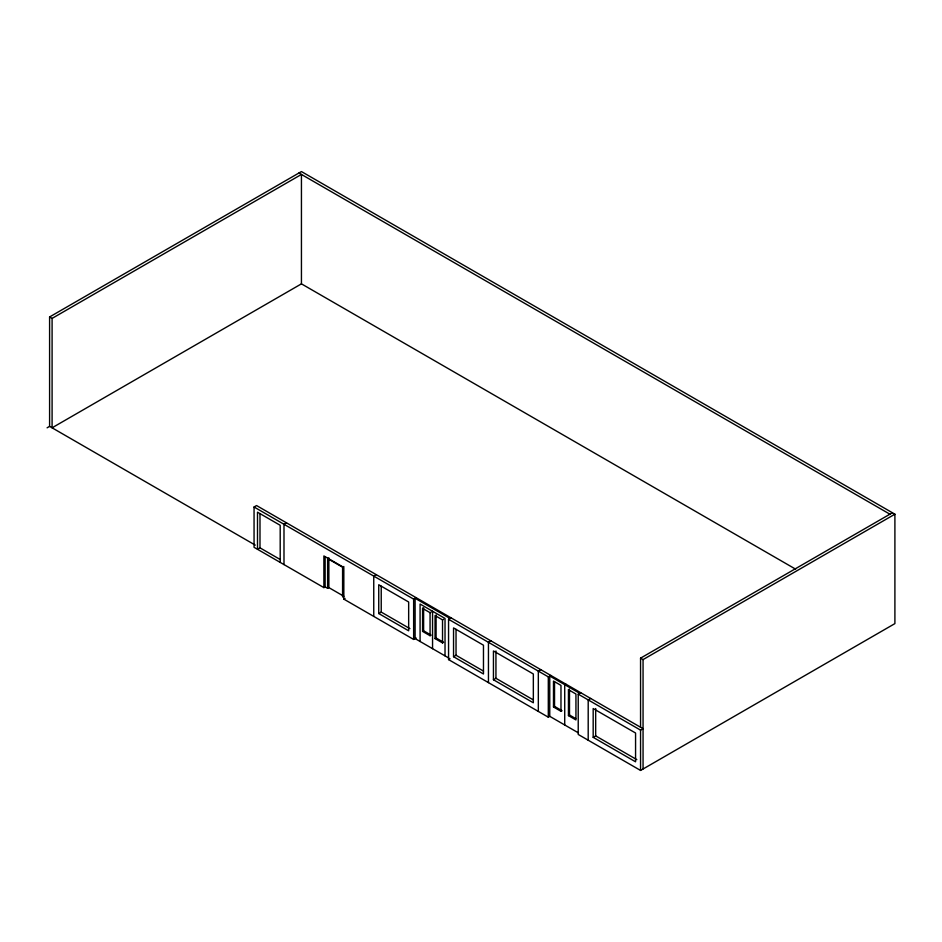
<?xml version="1.0" encoding="UTF-8"?>
<svg xmlns="http://www.w3.org/2000/svg" width="942" height="942" viewBox="0 0 942 942"><rect width="100%" height="100%" fill="white"/><g stroke="black" fill="none" stroke-linecap="round" stroke-linejoin="round"><path stroke-width="1.41" d="M255.282 545.124L49.596 426.373L49.596 316.959L301.44 171.562L894.9 514.191L894.9 623.604L640.56 770.438L578.223 734.454L578.223 694.148L580.719 692.7M49.596 316.959L52.093 318.396L301.44 174.435L301.44 283.848L795.66 569.18M47.1 427.809L49.596 426.373M301.44 283.848L52.093 427.809L52.093 318.396M327.628 588.326L327.628 558.582L342.582 567.214L342.582 596.969L343.83 596.251L328.864 587.608L327.628 588.326L325.131 586.89L323.883 587.608L254.057 547.302L254.057 506.996L256.554 505.548L643.056 728.696L640.56 730.132L578.223 694.148M286.474 522.822L283.989 524.27L283.989 564.576M280.174 559.501L259.992 547.844L257.507 549.292L257.507 512.189L280.198 525.295L280.198 562.398M327.628 558.582L328.864 557.852L328.864 587.608M342.582 567.214L343.83 566.495M376.247 574.655L373.75 576.092L373.75 616.398M323.883 587.608L323.883 555.933L343.83 567.461L343.83 599.124L345.078 598.405M378.743 613.525L408.663 630.799L408.663 602.009L378.743 584.735L378.743 613.525L381.227 612.088L409.911 628.644M254.057 506.996L413.644 599.124L416.14 597.687M422.581 608.367L423.617 607.767L423.617 630.799L431.106 635.12L430.07 635.72L422.581 631.399L422.581 608.367L430.07 612.689L431.106 612.088M422.581 631.399L423.617 630.799M435.051 638.594L436.087 637.993L443.576 642.314L442.528 642.915L435.051 638.594L435.051 615.562L442.528 619.883L443.576 619.283M343.83 599.124L413.644 639.441L416.14 637.993M578.435 732.888L549.751 716.332L548.303 717.18L448.557 659.588L448.557 619.283L451.053 617.846M448.557 659.588L450.017 658.752M453.549 656.715L483.47 673.989L483.47 645.199L453.549 627.914L453.549 656.715L456.034 655.267L483.47 671.104M490.947 640.878L488.451 642.314L488.451 682.62M493.443 679.747L533.337 702.779L533.337 673.989L493.443 650.957L493.443 679.747L495.939 678.311L533.337 699.906M540.814 669.668L538.329 671.104L538.329 711.422M448.557 619.283L548.303 676.862L550.787 675.426M565.753 684.069L564.717 684.669L564.717 724.975M568.45 689.709L575.939 694.019L575.939 719.935L568.45 715.614L568.45 689.709L569.498 689.108M553.496 706.983L554.532 706.382L562.009 710.704L560.973 711.292L553.496 706.983L553.496 681.066L560.973 685.387L560.973 711.292M640.56 727.259L640.56 658.152L892.404 512.754M640.56 658.152L643.056 659.588L894.9 514.191M590.693 698.458L588.197 699.906L588.197 740.212M568.45 715.614L569.498 715.013L575.727 718.616M593.177 737.327L635.567 761.807L635.567 733.017L593.177 708.537L593.177 737.327L595.674 735.89L636.816 759.641M298.944 172.998L889.907 514.191M450.017 618.447L415.104 598.288L415.104 638.594L448.769 658.034M579.671 693.3L549.751 676.026L549.751 716.332M643.056 659.588L643.056 769.002M640.56 730.132L640.56 770.438M595.674 708.537L595.674 735.89M569.498 690.545L569.498 715.013M554.532 681.902L554.532 706.382M548.303 676.862L548.303 717.18M495.939 650.957L495.939 678.311M456.034 629.362L456.034 655.267M445.024 655.867L445.024 618.447L420.085 604.046L420.085 641.478M442.528 619.883L442.528 642.915M436.087 614.961L436.087 637.993M432.555 611.24L432.555 648.673M430.07 612.689L430.07 635.72M413.644 599.124L413.644 639.441M381.227 586.171L381.227 612.088M325.131 556.663L325.131 586.89M259.992 513.602L259.992 547.844"/></g></svg>
